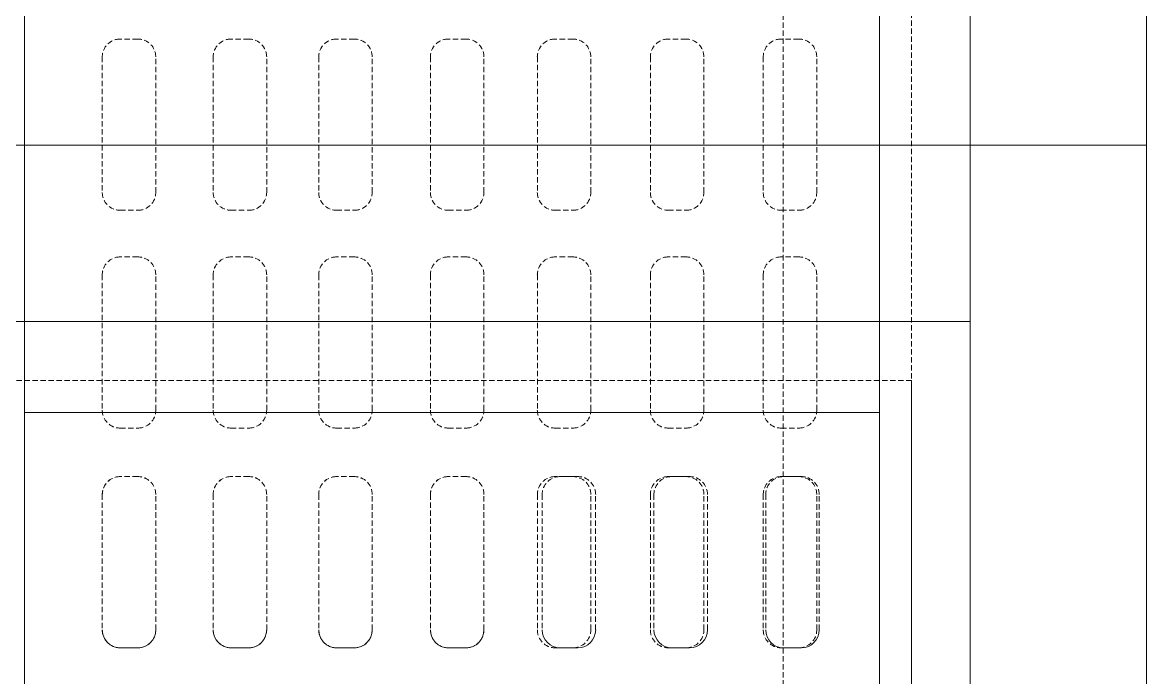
# Model space of a CAD drawing. Header units: inches. Extents: x 25480 to 951550, y -607927 to 1377809.
# Drawn here: x 508750 to 509276, y 353108 to 353414 of the extents above; entities that cross this region are included whole.
import ezdxf

# ---------------------------------------------------------------- set-up
doc = ezdxf.new("R2010")
doc.units = ezdxf.units.IN
doc.header["$MEASUREMENT"] = 0
doc.linetypes.add('HIDDEN', pattern=[0.375, 0.25, -0.125])
doc.layers.add('DIM', color=251, linetype='Continuous', lineweight=0)
doc.layers.add('M-X-BKGD', color=8, linetype='Continuous')

# ---------------------------------------------------------------- blocks, each defined once
blk = doc.blocks.new('123')
at = {"layer": 'DIM', "linetype": 'HIDDEN', "lineweight": 0, "ltscale": 10}
for p, q in [((-775446.89, -1074547.67), (-775510.28, -1074547.67)), ((-775446.89, -1074547.67), (-775510.28, -1074547.67)), ((-775344.2, -1074547.67), (-775407.59, -1074547.67)), ((-775344.2, -1074547.67), (-775407.59, -1074547.67)), ((-775242.35, -1074547.67), (-775305.74, -1074547.67)), ((-775242.35, -1074547.67), (-775305.74, -1074547.67)), ((-775438.58, -1074564.36), (-775438.58, -1074555.97)), ((-775438.58, -1074564.36), (-775438.58, -1074555.97)), ((-775415.9, -1074555.97), (-775415.9, -1074564.36)), ((-775415.9, -1074555.97), (-775415.9, -1074564.36)), ((-775335.9, -1074564.36), (-775335.9, -1074555.97)), ((-775335.9, -1074564.36), (-775335.9, -1074555.97)), ((-775314.04, -1074555.97), (-775314.04, -1074564.36)), ((-775314.04, -1074555.97), (-775314.04, -1074564.36)), ((-775234.04, -1074564.36), (-775234.04, -1074555.97)), ((-775234.04, -1074564.36), (-775234.04, -1074555.97)), ((-775510.28, -1074572.67), (-775446.89, -1074572.67)), ((-775510.28, -1074572.67), (-775446.89, -1074572.67)), ((-775407.59, -1074572.67), (-775344.2, -1074572.67)), ((-775407.59, -1074572.67), (-775344.2, -1074572.67)), ((-775305.74, -1074572.67), (-775242.35, -1074572.67)), ((-775305.74, -1074572.67), (-775242.35, -1074572.67)), ((-775446.89, -1074599.56), (-775510.28, -1074599.56)), ((-775446.89, -1074599.56), (-775510.28, -1074599.56)), ((-775344.2, -1074599.56), (-775407.59, -1074599.56)), ((-775344.2, -1074599.56), (-775407.59, -1074599.56)), ((-775242.35, -1074599.56), (-775305.74, -1074599.56)), ((-775242.35, -1074599.56), (-775305.74, -1074599.56)), ((-775438.58, -1074616.25), (-775438.58, -1074607.86)), ((-775438.58, -1074616.25), (-775438.58, -1074607.86)), ((-775415.9, -1074607.86), (-775415.9, -1074616.25)), ((-775415.9, -1074607.86), (-775415.9, -1074616.25)), ((-775335.9, -1074616.25), (-775335.9, -1074607.86)), ((-775335.9, -1074616.25), (-775335.9, -1074607.86)), ((-775314.04, -1074607.86), (-775314.04, -1074616.25)), ((-775314.04, -1074607.86), (-775314.04, -1074616.25)), ((-775234.04, -1074616.25), (-775234.04, -1074607.86)), ((-775234.04, -1074616.25), (-775234.04, -1074607.86)), ((-775510.28, -1074624.56), (-775446.89, -1074624.56)), ((-775510.28, -1074624.56), (-775446.89, -1074624.56)), ((-775407.59, -1074624.56), (-775344.2, -1074624.56)), ((-775407.59, -1074624.56), (-775344.2, -1074624.56)), ((-775305.74, -1074624.56), (-775242.35, -1074624.56)), ((-775305.74, -1074624.56), (-775242.35, -1074624.56)), ((-775446.89, -1074648.91), (-775510.28, -1074648.91)), ((-775446.89, -1074648.91), (-775510.28, -1074648.91)), ((-775344.2, -1074648.91), (-775407.59, -1074648.91)), ((-775344.2, -1074648.91), (-775407.59, -1074648.91)), ((-775242.35, -1074648.91), (-775305.74, -1074648.91)), ((-775242.35, -1074648.91), (-775305.74, -1074648.91)), ((-775438.58, -1074665.61), (-775438.58, -1074657.22)), ((-775438.58, -1074665.61), (-775438.58, -1074657.22)), ((-775415.9, -1074657.22), (-775415.9, -1074665.61)), ((-775415.9, -1074657.22), (-775415.9, -1074665.61)), ((-775335.9, -1074665.61), (-775335.9, -1074657.22)), ((-775335.9, -1074665.61), (-775335.9, -1074657.22)), ((-775314.04, -1074657.22), (-775314.04, -1074665.61)), ((-775314.04, -1074657.22), (-775314.04, -1074665.61)), ((-775234.04, -1074665.61), (-775234.04, -1074657.22)), ((-775234.04, -1074665.61), (-775234.04, -1074657.22)), ((-775510.28, -1074673.91), (-775446.89, -1074673.91)), ((-775510.28, -1074673.91), (-775446.89, -1074673.91)), ((-775407.59, -1074673.91), (-775344.2, -1074673.91)), ((-775407.59, -1074673.91), (-775344.2, -1074673.91)), ((-775305.74, -1074673.91), (-775242.35, -1074673.91)), ((-775305.74, -1074673.91), (-775242.35, -1074673.91)), ((-775446.89, -1074701.2), (-775510.28, -1074701.2)), ((-775446.89, -1074701.2), (-775510.28, -1074701.2)), ((-775344.2, -1074701.2), (-775407.59, -1074701.2)), ((-775344.2, -1074701.2), (-775407.59, -1074701.2)), ((-775242.35, -1074701.2), (-775305.74, -1074701.2)), ((-775242.35, -1074701.2), (-775305.74, -1074701.2)), ((-775438.58, -1074717.89), (-775438.58, -1074709.5)), ((-775438.58, -1074717.89), (-775438.58, -1074709.5)), ((-775415.9, -1074709.5), (-775415.9, -1074717.89)), ((-775415.9, -1074709.5), (-775415.9, -1074717.89)), ((-775335.9, -1074717.89), (-775335.9, -1074709.5)), ((-775335.9, -1074717.89), (-775335.9, -1074709.5)), ((-775314.04, -1074709.5), (-775314.04, -1074717.89)), ((-775314.04, -1074709.5), (-775314.04, -1074717.89)), ((-775234.04, -1074717.89), (-775234.04, -1074709.5)), ((-775234.04, -1074717.89), (-775234.04, -1074709.5)), ((-775510.28, -1074726.2), (-775446.89, -1074726.2)), ((-775510.28, -1074726.2), (-775446.89, -1074726.2)), ((-775407.59, -1074726.2), (-775344.2, -1074726.2)), ((-775407.59, -1074726.2), (-775344.2, -1074726.2)), ((-775305.74, -1074726.2), (-775242.35, -1074726.2)), ((-775305.74, -1074726.2), (-775242.35, -1074726.2)), ((-775344.2, -1074751.2), (-775407.59, -1074751.2)), ((-775344.2, -1074751.2), (-775407.59, -1074751.2)), ((-775242.35, -1074751.2), (-775305.74, -1074751.2)), ((-775242.35, -1074751.2), (-775305.74, -1074751.2)), ((-775446.89, -1074753.48), (-775510.28, -1074753.48)), ((-775446.89, -1074753.48), (-775510.28, -1074753.48)), ((-775438.58, -1074770.18), (-775438.58, -1074761.79)), ((-775438.58, -1074770.18), (-775438.58, -1074761.79)), ((-775415.9, -1074759.5), (-775415.9, -1074767.89)), ((-775415.9, -1074759.5), (-775415.9, -1074767.89)), ((-775335.9, -1074767.89), (-775335.9, -1074759.5)), ((-775335.9, -1074767.89), (-775335.9, -1074759.5)), ((-775314.04, -1074759.5), (-775314.04, -1074767.89)), ((-775314.04, -1074759.5), (-775314.04, -1074767.89)), ((-775234.04, -1074767.89), (-775234.04, -1074759.5)), ((-775234.04, -1074767.89), (-775234.04, -1074759.5)), ((-775510.28, -1074778.48), (-775446.89, -1074778.48)), ((-775510.28, -1074778.48), (-775446.89, -1074778.48)), ((-775407.59, -1074776.2), (-775344.2, -1074776.2)), ((-775407.59, -1074776.2), (-775344.2, -1074776.2)), ((-775305.74, -1074776.2), (-775242.35, -1074776.2)), ((-775305.74, -1074776.2), (-775242.35, -1074776.2)), ((-775344.2, -1074804.1), (-775407.59, -1074804.1)), ((-775344.2, -1074804.1), (-775407.59, -1074804.1)), ((-775242.35, -1074804.1), (-775305.74, -1074804.1)), ((-775242.35, -1074804.1), (-775305.74, -1074804.1)), ((-775446.89, -1074805.77), (-775510.28, -1074805.77)), ((-775446.89, -1074805.77), (-775510.28, -1074805.77)), ((-775438.58, -1074822.46), (-775438.58, -1074814.07)), ((-775438.58, -1074822.46), (-775438.58, -1074814.07)), ((-775415.9, -1074812.4), (-775415.9, -1074820.79)), ((-775415.9, -1074812.4), (-775415.9, -1074820.79)), ((-775335.9, -1074820.79), (-775335.9, -1074812.4)), ((-775335.9, -1074820.79), (-775335.9, -1074812.4)), ((-775314.04, -1074812.4), (-775314.04, -1074820.79)), ((-775314.04, -1074812.4), (-775314.04, -1074820.79)), ((-775234.04, -1074820.79), (-775234.04, -1074812.4)), ((-775234.04, -1074820.79), (-775234.04, -1074812.4)), ((-775510.28, -1074830.77), (-775446.89, -1074830.77)), ((-775510.28, -1074830.77), (-775446.89, -1074830.77)), ((-775407.59, -1074829.1), (-775344.2, -1074829.1)), ((-775407.59, -1074829.1), (-775344.2, -1074829.1)), ((-775305.74, -1074829.1), (-775242.35, -1074829.1)), ((-775305.74, -1074829.1), (-775242.35, -1074829.1)), ((-775446.89, -1074858.05), (-775510.28, -1074858.05)), ((-775446.89, -1074858.05), (-775510.28, -1074858.05)), ((-775344.2, -1074856.91), (-775407.59, -1074856.91)), ((-775344.2, -1074856.91), (-775407.59, -1074856.91)), ((-775242.35, -1074856.91), (-775305.74, -1074856.91)), ((-775242.35, -1074856.91), (-775305.74, -1074856.91)), ((-775438.58, -1074874.75), (-775438.58, -1074866.36)), ((-775438.58, -1074874.75), (-775438.58, -1074866.36)), ((-775415.9, -1074865.22), (-775415.9, -1074873.6)), ((-775415.9, -1074865.22), (-775415.9, -1074873.6)), ((-775335.9, -1074873.6), (-775335.9, -1074865.22)), ((-775335.9, -1074873.6), (-775335.9, -1074865.22)), ((-775314.04, -1074865.22), (-775314.04, -1074873.6)), ((-775314.04, -1074865.22), (-775314.04, -1074873.6)), ((-775234.04, -1074873.6), (-775234.04, -1074865.22)), ((-775234.04, -1074873.6), (-775234.04, -1074865.22)), ((-775510.28, -1074883.05), (-775446.89, -1074883.05)), ((-775510.28, -1074883.05), (-775446.89, -1074883.05)), ((-775407.59, -1074881.91), (-775344.2, -1074881.91)), ((-775407.59, -1074881.91), (-775344.2, -1074881.91)), ((-775305.74, -1074881.91), (-775242.35, -1074881.91)), ((-775305.74, -1074881.91), (-775242.35, -1074881.91))]:
    blk.add_line(p, q, dxfattribs=at)
at = {"layer": 'DIM'}
for p, q in [((-775518.58, -1074555.97), (-775518.58, -1074564.36)), ((-775518.58, -1074555.97), (-775518.58, -1074564.36)), ((-775518.58, -1074607.86), (-775518.58, -1074616.25)), ((-775518.58, -1074607.86), (-775518.58, -1074616.25)), ((-775518.58, -1074657.22), (-775518.58, -1074665.61)), ((-775518.58, -1074657.22), (-775518.58, -1074665.61)), ((-775518.58, -1074709.5), (-775518.58, -1074717.89)), ((-775518.58, -1074709.5), (-775518.58, -1074717.89)), ((-775518.58, -1074761.79), (-775518.58, -1074770.18)), ((-775518.58, -1074761.79), (-775518.58, -1074770.18)), ((-775518.58, -1074814.07), (-775518.58, -1074822.46)), ((-775518.58, -1074814.07), (-775518.58, -1074822.46)), ((-775518.58, -1074866.36), (-775518.58, -1074874.75)), ((-775518.58, -1074866.36), (-775518.58, -1074874.75))]:
    blk.add_line(p, q, dxfattribs=at)
at = {"layer": 'DIM', "linetype": 'HIDDEN', "lineweight": 0, "ltscale": 10}
blk.add_lwpolyline([(-775079.04, -1074386.2), (-775979.04, -1074386.2), (-775979.04, -1075036.2), (-775079.04, -1075036.2)], close=True, dxfattribs=at)
blk.add_lwpolyline([(-775079.04, -1074386.2), (-775979.04, -1074386.2), (-775979.04, -1075036.2), (-775079.04, -1075036.2)], close=True, dxfattribs=at)
at = {"layer": 'DIM', "lineweight": 0}
for points in [[(-775079.04, -1074386.2), (-775979.04, -1074386.2), (-775979.04, -1075036.2), (-775079.04, -1075036.2)], [(-775079.04, -1074386.2), (-775979.04, -1074386.2), (-775979.04, -1075036.2), (-775079.04, -1075036.2)], [(-775204.04, -1074511.2), (-775854.04, -1074511.2), (-775854.04, -1074911.2), (-775204.04, -1074911.2)], [(-775204.04, -1074511.2), (-775854.04, -1074511.2), (-775854.04, -1074911.2), (-775204.04, -1074911.2)]]:
    blk.add_lwpolyline(points, close=True, dxfattribs=at)
blk.add_lwpolyline([(-775896.54, -1074953.7), (-775161.54, -1074953.7), (-775161.54, -1074468.7), (-775896.54, -1074468.7)], dxfattribs=at)
blk.add_lwpolyline([(-775896.54, -1074953.7), (-775161.54, -1074953.7), (-775161.54, -1074468.7), (-775896.54, -1074468.7)], dxfattribs=at)
at = {"layer": 'DIM', "linetype": 'HIDDEN', "lineweight": 0, "ltscale": 10}
blk.add_lwpolyline([(-775869.04, -1074926.2), (-775189.04, -1074926.2), (-775189.04, -1074496.2), (-775616.37, -1074496.2)], dxfattribs=at)
blk.add_lwpolyline([(-775869.04, -1074926.2), (-775189.04, -1074926.2), (-775189.04, -1074496.2), (-775616.37, -1074496.2)], dxfattribs=at)
at = {"layer": 'DIM'}
for centre, start, end in [((-775510.28, -1074555.97), 90, 180), ((-775510.28, -1074555.97), 90, 180), ((-775510.28, -1074564.36), 180, 270), ((-775510.28, -1074564.36), 180, 270), ((-775510.28, -1074607.86), 90, 180), ((-775510.28, -1074607.86), 90, 180), ((-775510.28, -1074616.25), 180, 270), ((-775510.28, -1074616.25), 180, 270), ((-775510.28, -1074657.22), 90, 180), ((-775510.28, -1074657.22), 90, 180), ((-775510.28, -1074665.61), 180, 270), ((-775510.28, -1074665.61), 180, 270), ((-775510.28, -1074709.5), 90, 180), ((-775510.28, -1074709.5), 90, 180), ((-775510.28, -1074717.89), 180, 270), ((-775510.28, -1074717.89), 180, 270), ((-775510.28, -1074761.79), 90, 180), ((-775510.28, -1074761.79), 90, 180), ((-775510.28, -1074770.18), 180, 270), ((-775510.28, -1074770.18), 180, 270), ((-775510.28, -1074814.07), 90, 180), ((-775510.28, -1074814.07), 90, 180), ((-775510.28, -1074822.46), 180, 270), ((-775510.28, -1074822.46), 180, 270), ((-775510.28, -1074866.36), 90, 180), ((-775510.28, -1074866.36), 90, 180), ((-775510.28, -1074874.75), 180, 270), ((-775510.28, -1074874.75), 180, 270)]:
    blk.add_arc(centre, 8.31, start, end, dxfattribs=at)
at = {"layer": 'DIM', "linetype": 'HIDDEN', "lineweight": 0, "ltscale": 10}
for centre, start, end in [((-775446.89, -1074555.97), 0, 90), ((-775446.89, -1074555.97), 0, 90), ((-775407.59, -1074555.97), 90, 180), ((-775407.59, -1074555.97), 90, 180), ((-775344.2, -1074555.97), 0, 90), ((-775344.2, -1074555.97), 0, 90), ((-775305.74, -1074555.97), 90, 180), ((-775305.74, -1074555.97), 90, 180), ((-775242.35, -1074555.97), 0, 90), ((-775242.35, -1074555.97), 0, 90), ((-775446.89, -1074564.36), 270, 0), ((-775446.89, -1074564.36), 270, 0), ((-775407.59, -1074564.36), 180, 270), ((-775407.59, -1074564.36), 180, 270), ((-775344.2, -1074564.36), 270, 0), ((-775344.2, -1074564.36), 270, 0), ((-775305.74, -1074564.36), 180, 270), ((-775305.74, -1074564.36), 180, 270), ((-775242.35, -1074564.36), 270, 0), ((-775242.35, -1074564.36), 270, 0), ((-775446.89, -1074607.86), 0, 90), ((-775446.89, -1074607.86), 0, 90), ((-775407.59, -1074607.86), 90, 180), ((-775407.59, -1074607.86), 90, 180), ((-775344.2, -1074607.86), 0, 90), ((-775344.2, -1074607.86), 0, 90), ((-775305.74, -1074607.86), 90, 180), ((-775305.74, -1074607.86), 90, 180), ((-775242.35, -1074607.86), 0, 90), ((-775242.35, -1074607.86), 0, 90), ((-775446.89, -1074616.25), 270, 0), ((-775446.89, -1074616.25), 270, 0), ((-775407.59, -1074616.25), 180, 270), ((-775407.59, -1074616.25), 180, 270), ((-775344.2, -1074616.25), 270, 0), ((-775344.2, -1074616.25), 270, 0), ((-775305.74, -1074616.25), 180, 270), ((-775305.74, -1074616.25), 180, 270), ((-775242.35, -1074616.25), 270, 0), ((-775242.35, -1074616.25), 270, 0), ((-775446.89, -1074657.22), 0, 90), ((-775446.89, -1074657.22), 0, 90), ((-775407.59, -1074657.22), 90, 180), ((-775407.59, -1074657.22), 90, 180), ((-775344.2, -1074657.22), 0, 90), ((-775344.2, -1074657.22), 0, 90), ((-775305.74, -1074657.22), 90, 180), ((-775305.74, -1074657.22), 90, 180), ((-775242.35, -1074657.22), 0, 90), ((-775242.35, -1074657.22), 0, 90), ((-775446.89, -1074665.61), 270, 0), ((-775446.89, -1074665.61), 270, 0), ((-775407.59, -1074665.61), 180, 270), ((-775407.59, -1074665.61), 180, 270), ((-775344.2, -1074665.61), 270, 0), ((-775344.2, -1074665.61), 270, 0), ((-775305.74, -1074665.61), 180, 270), ((-775305.74, -1074665.61), 180, 270), ((-775242.35, -1074665.61), 270, 0), ((-775242.35, -1074665.61), 270, 0), ((-775446.89, -1074709.5), 0, 90), ((-775446.89, -1074709.5), 0, 90), ((-775407.59, -1074709.5), 90, 180), ((-775407.59, -1074709.5), 90, 180), ((-775344.2, -1074709.5), 0, 90), ((-775344.2, -1074709.5), 0, 90), ((-775305.74, -1074709.5), 90, 180), ((-775305.74, -1074709.5), 90, 180), ((-775242.35, -1074709.5), 0, 90), ((-775242.35, -1074709.5), 0, 90), ((-775446.89, -1074717.89), 270, 0), ((-775446.89, -1074717.89), 270, 0), ((-775407.59, -1074717.89), 180, 270), ((-775407.59, -1074717.89), 180, 270), ((-775344.2, -1074717.89), 270, 0), ((-775344.2, -1074717.89), 270, 0), ((-775305.74, -1074717.89), 180, 270), ((-775305.74, -1074717.89), 180, 270), ((-775242.35, -1074717.89), 270, 0), ((-775242.35, -1074717.89), 270, 0), ((-775407.59, -1074759.5), 90, 180), ((-775407.59, -1074759.5), 90, 180), ((-775344.2, -1074759.5), 0, 90), ((-775344.2, -1074759.5), 0, 90), ((-775305.74, -1074759.5), 90, 180), ((-775305.74, -1074759.5), 90, 180), ((-775242.35, -1074759.5), 0, 90), ((-775242.35, -1074759.5), 0, 90), ((-775446.89, -1074761.79), 0, 90), ((-775446.89, -1074761.79), 0, 90), ((-775407.59, -1074767.89), 180, 270), ((-775407.59, -1074767.89), 180, 270), ((-775344.2, -1074767.89), 270, 0), ((-775344.2, -1074767.89), 270, 0), ((-775305.74, -1074767.89), 180, 270), ((-775305.74, -1074767.89), 180, 270), ((-775242.35, -1074767.89), 270, 0), ((-775242.35, -1074767.89), 270, 0), ((-775446.89, -1074770.18), 270, 0), ((-775446.89, -1074770.18), 270, 0), ((-775407.59, -1074812.4), 90, 180), ((-775407.59, -1074812.4), 90, 180), ((-775344.2, -1074812.4), 0, 90), ((-775344.2, -1074812.4), 0, 90), ((-775305.74, -1074812.4), 90, 180), ((-775305.74, -1074812.4), 90, 180), ((-775242.35, -1074812.4), 0, 90), ((-775242.35, -1074812.4), 0, 90), ((-775446.89, -1074814.07), 0, 90), ((-775446.89, -1074814.07), 0, 90), ((-775407.59, -1074820.79), 180, 270), ((-775407.59, -1074820.79), 180, 270), ((-775344.2, -1074820.79), 270, 0), ((-775344.2, -1074820.79), 270, 0), ((-775305.74, -1074820.79), 180, 270), ((-775305.74, -1074820.79), 180, 270), ((-775242.35, -1074820.79), 270, 0), ((-775242.35, -1074820.79), 270, 0), ((-775446.89, -1074822.46), 270, 0), ((-775446.89, -1074822.46), 270, 0), ((-775446.89, -1074866.36), 0, 90), ((-775446.89, -1074866.36), 0, 90), ((-775407.59, -1074865.22), 90, 180), ((-775407.59, -1074865.22), 90, 180), ((-775344.2, -1074865.22), 0, 90), ((-775344.2, -1074865.22), 0, 90), ((-775305.74, -1074865.22), 90, 180), ((-775305.74, -1074865.22), 90, 180), ((-775242.35, -1074865.22), 0, 90), ((-775242.35, -1074865.22), 0, 90), ((-775407.59, -1074873.6), 180, 270), ((-775407.59, -1074873.6), 180, 270), ((-775344.2, -1074873.6), 270, 0), ((-775344.2, -1074873.6), 270, 0), ((-775305.74, -1074873.6), 180, 270), ((-775305.74, -1074873.6), 180, 270), ((-775242.35, -1074873.6), 270, 0), ((-775242.35, -1074873.6), 270, 0), ((-775446.89, -1074874.75), 270, 0), ((-775446.89, -1074874.75), 270, 0)]:
    blk.add_arc(centre, 8.31, start, end, dxfattribs=at)

msp = doc.modelspace()

# ---------------------------------------------------------------- linework, layer by layer
at = {"layer": 'M-X-BKGD', "color": 8, "linetype": 'HIDDEN', "lineweight": 0, "ltscale": 10}
for p, q in [((509105.61, 341820.72), (509105.61, 383508.86)), ((508803.81, 353202.1), (508795.43, 353202.1)), ((508803.81, 353202.1), (508795.43, 353202.1)), ((508855.7, 353202.1), (508847.32, 353202.1)), ((508855.7, 353202.1), (508847.32, 353202.1)), ((508905.06, 353202.1), (508896.67, 353202.1)), ((508905.06, 353202.1), (508896.67, 353202.1)), ((508957.35, 353202.1), (508948.96, 353202.1)), ((508957.35, 353202.1), (508948.96, 353202.1)), ((509007.35, 353202.1), (508998.96, 353202.1)), ((509007.35, 353202.1), (508998.96, 353202.1)), ((509060.25, 353202.1), (509051.86, 353202.1)), ((509060.25, 353202.1), (509051.86, 353202.1)), ((509113.06, 353202.1), (509104.67, 353202.1)), ((509113.06, 353202.1), (509104.67, 353202.1)), ((508787.12, 353193.8), (508787.12, 353130.41)), ((508787.12, 353193.8), (508787.12, 353130.41)), ((508812.12, 353130.41), (508812.12, 353193.8)), ((508812.12, 353130.41), (508812.12, 353193.8)), ((508839.01, 353193.8), (508839.01, 353130.41)), ((508839.01, 353193.8), (508839.01, 353130.41)), ((508864.01, 353130.41), (508864.01, 353193.8)), ((508864.01, 353130.41), (508864.01, 353193.8)), ((508888.37, 353193.8), (508888.37, 353130.41)), ((508888.37, 353193.8), (508888.37, 353130.41)), ((508913.37, 353130.41), (508913.37, 353193.8)), ((508913.37, 353130.41), (508913.37, 353193.8)), ((508940.65, 353193.8), (508940.65, 353130.41)), ((508940.65, 353193.8), (508940.65, 353130.41)), ((508965.65, 353130.41), (508965.65, 353193.8)), ((508965.65, 353130.41), (508965.65, 353193.8)), ((508990.65, 353193.8), (508990.65, 353130.41)), ((508990.65, 353193.8), (508990.65, 353130.41)), ((509015.65, 353130.41), (509015.65, 353193.8)), ((509015.65, 353130.41), (509015.65, 353193.8)), ((509043.55, 353193.8), (509043.55, 353130.41)), ((509043.55, 353193.8), (509043.55, 353130.41)), ((509068.55, 353130.41), (509068.55, 353193.8)), ((509068.55, 353130.41), (509068.55, 353193.8)), ((509096.36, 353193.8), (509096.36, 353130.41)), ((509096.36, 353193.8), (509096.36, 353130.41)), ((509121.36, 353130.41), (509121.36, 353193.8)), ((509121.36, 353130.41), (509121.36, 353193.8)), ((508795.43, 353122.1), (508803.81, 353122.1)), ((508795.43, 353122.1), (508803.81, 353122.1)), ((508847.32, 353122.1), (508855.7, 353122.1)), ((508847.32, 353122.1), (508855.7, 353122.1)), ((508896.67, 353122.1), (508905.06, 353122.1)), ((508896.67, 353122.1), (508905.06, 353122.1)), ((508948.96, 353122.1), (508957.35, 353122.1)), ((508948.96, 353122.1), (508957.35, 353122.1)), ((508998.96, 353122.1), (509007.35, 353122.1)), ((508998.96, 353122.1), (509007.35, 353122.1)), ((509051.86, 353122.1), (509060.25, 353122.1)), ((509051.86, 353122.1), (509060.25, 353122.1)), ((509104.67, 353122.1), (509113.06, 353122.1)), ((509104.67, 353122.1), (509113.06, 353122.1))]:
    msp.add_line(p, q, dxfattribs=at)
at = {"layer": 'M-X-BKGD', "color": 8, "linetype": 'Continuous', "lineweight": 0, "ltscale": 10}
msp.add_lwpolyline([(508625.65, 353357.1), (508625.65, 352457.1), (509275.65, 352457.1), (509275.65, 353357.1)], close=True, dxfattribs=at)
msp.add_lwpolyline([(508625.65, 353357.1), (508625.65, 352457.1), (509275.65, 352457.1), (509275.65, 353357.1)], close=True, dxfattribs=at)
msp.add_lwpolyline([(508625.65, 353357.1), (508625.65, 352457.1), (509275.65, 352457.1), (509275.65, 353357.1)], close=True, dxfattribs=at)
msp.add_lwpolyline([(508625.65, 353357.1), (508625.65, 352457.1), (509275.65, 352457.1), (509275.65, 353357.1)], close=True, dxfattribs=at)
at = {"layer": 'M-X-BKGD', "color": 8, "lineweight": 0}
msp.add_lwpolyline([(509193.15, 352539.6), (509193.15, 353274.6), (508708.15, 353274.6), (508708.15, 352539.6)], dxfattribs=at)
msp.add_lwpolyline([(509193.15, 352539.6), (509193.15, 353274.6), (508708.15, 353274.6), (508708.15, 352539.6)], dxfattribs=at)
at = {"layer": 'M-X-BKGD', "color": 8, "linetype": 'HIDDEN', "lineweight": 0, "ltscale": 10}
msp.add_lwpolyline([(509165.65, 352567.1), (509165.65, 353247.1), (508735.65, 353247.1), (508735.65, 352819.78)], dxfattribs=at)
msp.add_lwpolyline([(509165.65, 352567.1), (509165.65, 353247.1), (508735.65, 353247.1), (508735.65, 352819.78)], dxfattribs=at)
at = {"layer": 'M-X-BKGD', "color": 8, "lineweight": 0}
msp.add_lwpolyline([(508750.65, 353232.1), (508750.65, 352582.1), (509150.65, 352582.1), (509150.65, 353232.1)], close=True, dxfattribs=at)
msp.add_lwpolyline([(508750.65, 353232.1), (508750.65, 352582.1), (509150.65, 352582.1), (509150.65, 353232.1)], close=True, dxfattribs=at)
at = {"layer": 'M-X-BKGD', "color": 8, "linetype": 'HIDDEN', "lineweight": 0, "ltscale": 10}
for centre, start, end in [((508795.43, 353193.8), 90, 180), ((508795.43, 353193.8), 90, 180), ((508803.81, 353193.8), 0, 90), ((508803.81, 353193.8), 0, 90), ((508847.32, 353193.8), 90, 180), ((508847.32, 353193.8), 90, 180), ((508855.7, 353193.8), 0, 90), ((508855.7, 353193.8), 0, 90), ((508896.67, 353193.8), 90, 180), ((508896.67, 353193.8), 90, 180), ((508905.06, 353193.8), 0, 90), ((508905.06, 353193.8), 0, 90), ((508948.96, 353193.8), 90, 180), ((508948.96, 353193.8), 90, 180), ((508957.35, 353193.8), 0, 90), ((508957.35, 353193.8), 0, 90), ((508998.96, 353193.8), 90, 180), ((508998.96, 353193.8), 90, 180), ((509007.35, 353193.8), 0, 90), ((509007.35, 353193.8), 0, 90), ((509051.86, 353193.8), 90, 180), ((509051.86, 353193.8), 90, 180), ((509060.25, 353193.8), 0, 90), ((509060.25, 353193.8), 0, 90), ((509104.67, 353193.8), 90, 180), ((509104.67, 353193.8), 90, 180), ((509113.06, 353193.8), 0, 90), ((509113.06, 353193.8), 0, 90), ((508795.43, 353130.41), 180, 270), ((508795.43, 353130.41), 180, 270), ((508803.81, 353130.41), 270, 0), ((508803.81, 353130.41), 270, 0), ((508847.32, 353130.41), 180, 270), ((508847.32, 353130.41), 180, 270), ((508855.7, 353130.41), 270, 0), ((508855.7, 353130.41), 270, 0), ((508896.67, 353130.41), 180, 270), ((508896.67, 353130.41), 180, 270), ((508905.06, 353130.41), 270, 0), ((508905.06, 353130.41), 270, 0), ((508948.96, 353130.41), 180, 270), ((508948.96, 353130.41), 180, 270), ((508957.35, 353130.41), 270, 0), ((508957.35, 353130.41), 270, 0), ((508998.96, 353130.41), 180, 270), ((508998.96, 353130.41), 180, 270), ((509007.35, 353130.41), 270, 0), ((509007.35, 353130.41), 270, 0), ((509051.86, 353130.41), 180, 270), ((509051.86, 353130.41), 180, 270), ((509060.25, 353130.41), 270, 0), ((509060.25, 353130.41), 270, 0), ((509104.67, 353130.41), 180, 270), ((509104.67, 353130.41), 180, 270), ((509113.06, 353130.41), 270, 0), ((509113.06, 353130.41), 270, 0)]:
    msp.add_arc(centre, 8.31, start, end, dxfattribs=at)

# ---------------------------------------------------------------- block references
at = {"layer": 'M-X-BKGD', "color": 8, "rotation": 90}
msp.add_blockref('123', (-565760.55, 1128640.7), dxfattribs=at)

doc.saveas('drawing.dxf')
